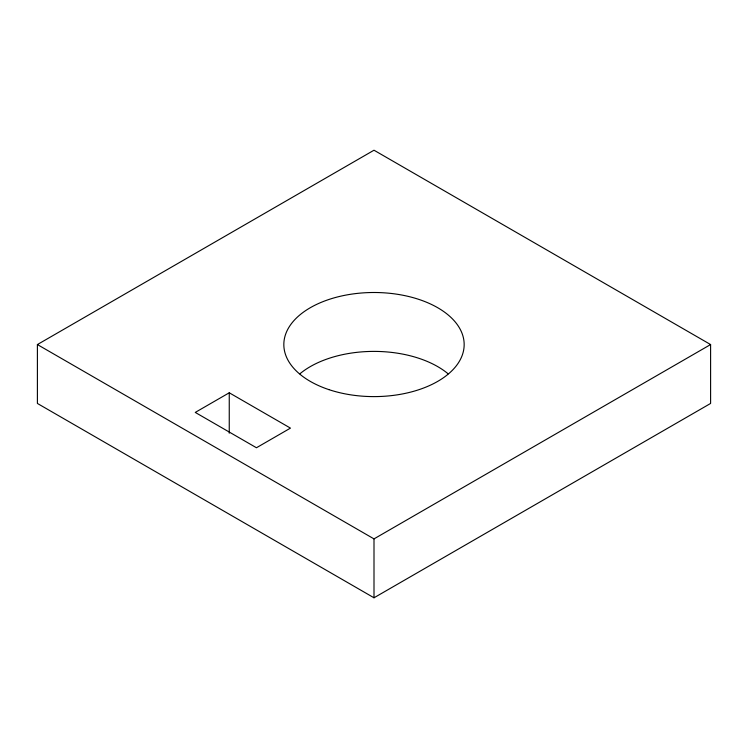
<?xml version="1.0" encoding="UTF-8"?>
<svg xmlns="http://www.w3.org/2000/svg" width="748" height="748" viewBox="0 0 748 748"><rect width="100%" height="100%" fill="white"/><g stroke="black" fill="none" stroke-linecap="round" stroke-linejoin="round"><path stroke-width="1.12" d="M37.4 344.557L374 150.217L710.6 344.557L710.6 403.443L374 597.783L37.4 403.443L37.4 344.557L374 538.887L710.6 344.557M229.253 392.784L195.256 412.419L256.452 447.753L290.458 428.118L229.253 392.784L229.253 433.204M374 538.887L374 597.783M299.855 373.832A90.162 52.051 0 0 1 448.146 373.832M328.924 389.633A90.162 52.051 0 0 0 464.162 344.557A90.162 52.051 0 0 0 328.924 299.471A90.162 52.051 0 0 0 328.924 389.633"/></g></svg>
